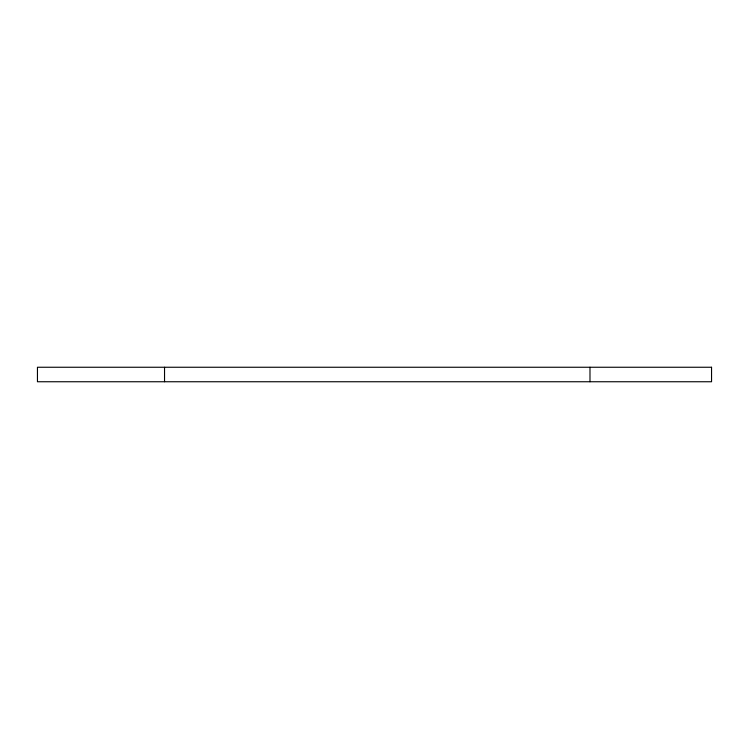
<?xml version="1.0" encoding="UTF-8"?>
<svg xmlns="http://www.w3.org/2000/svg" width="749" height="749" viewBox="0 0 749 749"><rect width="100%" height="100%" fill="white"/><g stroke="black" fill="none" stroke-linecap="round" stroke-linejoin="round"><path stroke-width="1.12" d="M589.987 367.253L589.987 381.747M164.537 367.253L164.537 381.747M711.55 367.253L37.45 367.253L37.45 381.747L711.55 381.747L711.55 367.253"/></g></svg>
